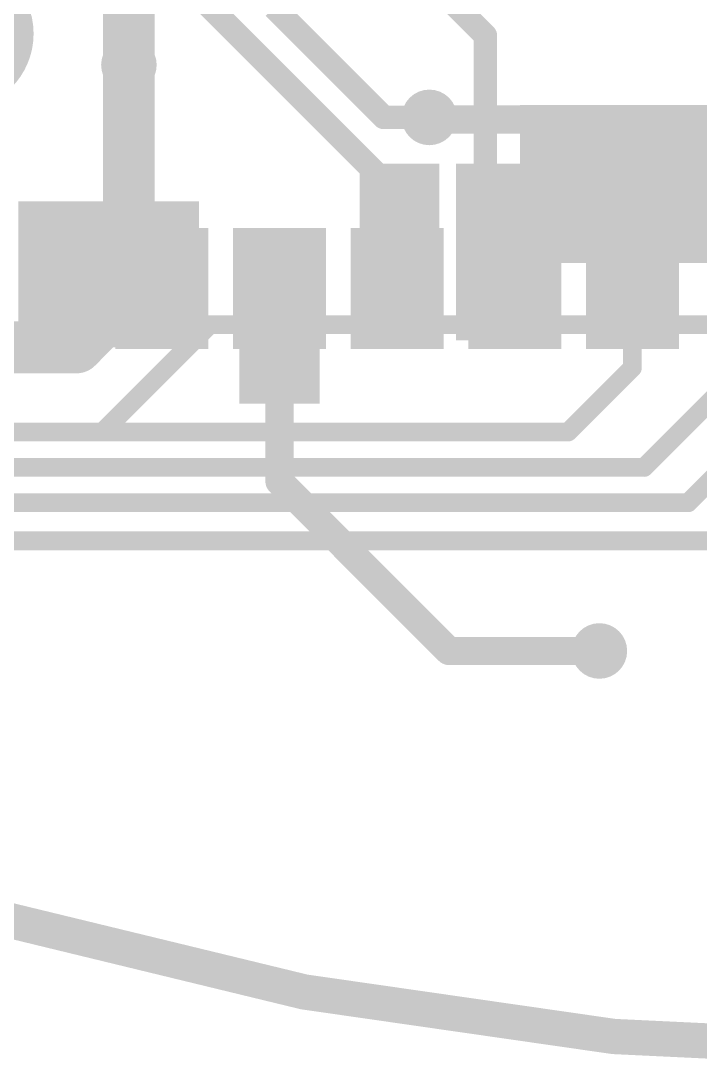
# Model space of a CAD drawing. Header units: millimetres. Extents: x -35.7 to 35.7, y -3.2 to 68.2.
# Drawn here: x -9.78 to -2.44, y -3.19 to 8.12 of the extents above; entities that cross this region are included whole.
import ezdxf

# ---------------------------------------------------------------- set-up
doc = ezdxf.new("R2010")
doc.units = ezdxf.units.MM
for name, color, linetype in [('BottomLayer', 5, 'Continuous'), ('BottomPaste', 16, 'Continuous'), ('BottomSolder', 6, 'Continuous'), ('Mechanical2', 216, 'Continuous'), ('PadHoleLayer', 156, 'Continuous'), ('TopLayer', 1, 'Continuous'), ('TopOverlay', 2, 'Continuous'), ('TopPaste', 8, 'Continuous'), ('TopSolder', 216, 'Continuous'), ('ViaHoleLayer', 16, 'Continuous')]:
    doc.layers.add(name, color=color, linetype=linetype)

# ---------------------------------------------------------------- blocks, each defined once
blk = doc.blocks.new('TACTILE_SWITCH_13MM_ACTUATOR_34')
at = {"layer": 'TopLayer'}
for points in [[(-5.25, 3), (-3.25, 3), (-3.25, 1.5), (-5.25, 1.5)], [(3.25, 3), (5.25, 3), (5.25, 1.5), (3.25, 1.5)], [(-5.25, -1.5), (-3.25, -1.5), (-3.25, -3), (-5.25, -3)], [(3.25, -1.5), (5.25, -1.5), (5.25, -3), (3.25, -3)]]:
    blk.add_hatch(color=1, dxfattribs=at).paths.add_polyline_path(points)
at = {"layer": 'TopPaste'}
for points in [[(-5.25, 3), (-3.25, 3), (-3.25, 1.5), (-5.25, 1.5)], [(3.25, 3), (5.25, 3), (5.25, 1.5), (3.25, 1.5)], [(-5.25, -1.5), (-3.25, -1.5), (-3.25, -3), (-5.25, -3)], [(3.25, -1.5), (5.25, -1.5), (5.25, -3), (3.25, -3)]]:
    blk.add_hatch(color=8, dxfattribs=at).paths.add_polyline_path(points)
at = {"layer": 'TopSolder'}
for points in [[(-5.352, 3.102), (-3.148, 3.102), (-3.148, 1.398), (-5.352, 1.398)], [(3.148, 3.102), (5.352, 3.102), (5.352, 1.398), (3.148, 1.398)], [(-5.352, -1.398), (-3.148, -1.398), (-3.148, -3.102), (-5.352, -3.102)], [(3.148, -1.398), (5.352, -1.398), (5.352, -3.102), (3.148, -3.102)]]:
    blk.add_hatch(color=216, dxfattribs=at).paths.add_polyline_path(points)
at = {"layer": 'TopOverlay', "const_width": 0.127}
for points in [[(2.388, 3.073), (-2.286, 3.073)], [(-3.15, 1.194), (-3.15, -1.194)], [(3.15, 1.194), (3.15, -1.194)], [(2.388, -3.073), (-2.286, -3.073)]]:
    blk.add_lwpolyline(points, dxfattribs=at)
at = {"layer": 'TopOverlay', "const_width": 0.0635}
for points in [[(-2.318, 3.073, 1), (-2.254, 3.073, 1)], [(2.356, 3.073, 1), (2.419, 3.073, 1)], [(-3.181, 1.194, 1), (-3.118, 1.194, 1)], [(3.118, 1.194, 1), (3.181, 1.194, 1)], [(-3.181, -1.194, 1), (-3.118, -1.194, 1)], [(3.118, -1.194, 1), (3.181, -1.194, 1)], [(-2.318, -3.073, 1), (-2.254, -3.073, 1)], [(2.356, -3.073, 1), (2.419, -3.073, 1)]]:
    blk.add_lwpolyline(points, format="xyb", close=True, dxfattribs=at)
blk = doc.blocks.new('M55_7012642R_B_133')
at = {"layer": 'BottomLayer'}
for points in [[(2.94, 2.2), (2.14, 2.2), (2.14, 3.3), (2.94, 3.3)], [(4.21, 2.2), (3.41, 2.2), (3.41, 3.3), (4.21, 3.3)], [(5.48, 2.2), (4.68, 2.2), (4.68, 3.3), (5.48, 3.3)], [(6.75, 2.2), (5.95, 2.2), (5.95, 3.3), (6.75, 3.3)], [(8.02, 2.2), (7.22, 2.2), (7.22, 3.3), (8.02, 3.3)]]:
    blk.add_hatch(color=5, dxfattribs=at).paths.add_polyline_path(points)
at = {"layer": 'BottomPaste'}
for points in [[(2.94, 2.2), (2.14, 2.2), (2.14, 3.3), (2.94, 3.3)], [(4.21, 2.2), (3.41, 2.2), (3.41, 3.3), (4.21, 3.3)], [(5.48, 2.2), (4.68, 2.2), (4.68, 3.3), (5.48, 3.3)], [(6.75, 2.2), (5.95, 2.2), (5.95, 3.3), (6.75, 3.3)], [(8.02, 2.2), (7.22, 2.2), (7.22, 3.3), (8.02, 3.3)]]:
    blk.add_hatch(color=16, dxfattribs=at).paths.add_polyline_path(points)
at = {"layer": 'BottomSolder'}
for points in [[(3.042, 2.098), (2.038, 2.098), (2.038, 3.402), (3.042, 3.402)], [(4.312, 2.098), (3.308, 2.098), (3.308, 3.402), (4.312, 3.402)], [(5.582, 2.098), (4.578, 2.098), (4.578, 3.402), (5.582, 3.402)], [(6.852, 2.098), (5.848, 2.098), (5.848, 3.402), (6.852, 3.402)], [(8.122, 2.098), (7.118, 2.098), (7.118, 3.402), (8.122, 3.402)]]:
    blk.add_hatch(color=6, dxfattribs=at).paths.add_polyline_path(points)
at = {"layer": 'PadHoleLayer'}
h = blk.add_hatch(color=156, dxfattribs=at)
edge = h.paths.add_edge_path()
edge.add_arc((9.83, 0), 0.825, 0, 360)

msp = doc.modelspace()

# ---------------------------------------------------------------- hatches: boundary and pattern name
at = {"layer": 'BottomLayer'}
h = msp.add_hatch(color=5, dxfattribs=at)
edge = h.paths.add_edge_path()
edge.add_arc((-8.611, 7.645), 0.3, 0, 360)
h = msp.add_hatch(color=5, dxfattribs=at)
edge = h.paths.add_edge_path()
edge.add_arc((-5.367, 7.079), 0.3, 0, 360)
for points in [[(-6.121, 4.674), (-5.258, 4.674), (-5.258, 6.579), (-6.121, 6.579)], [(-5.08, 4.674), (-4.013, 4.674), (-4.013, 6.579), (-5.08, 6.579)], [(-9.804, 4.597), (-7.855, 4.597), (-7.855, 6.172), (-9.804, 6.172)], [(-6.553, 5.816), (-7.417, 5.816), (-7.417, 3.988), (-6.553, 3.988)]]:
    msp.add_hatch(color=5, dxfattribs=at).paths.add_polyline_path(points)
h = msp.add_hatch(color=5, dxfattribs=at)
edge = h.paths.add_edge_path()
edge.add_arc((-5.715, 6.248), 0.3, 0, 360)
h = msp.add_hatch(color=5, dxfattribs=at)
edge = h.paths.add_edge_path()
edge.add_arc((-4.763, 6.248), 0.3, 0, 360)
h = msp.add_hatch(color=5, dxfattribs=at)
edge = h.paths.add_edge_path()
edge.add_arc((-9.398, 5.747), 0.3, 0, 360)
h = msp.add_hatch(color=5, dxfattribs=at)
edge = h.paths.add_edge_path()
edge.add_arc((-6.985, 4.262), 0.3, 0, 360)
h = msp.add_hatch(color=5, dxfattribs=at)
edge = h.paths.add_edge_path()
edge.add_arc((-3.531, 1.321), 0.3, 0, 360)
at = {"layer": 'BottomSolder'}
h = msp.add_hatch(color=6, dxfattribs=at)
edge = h.paths.add_edge_path()
edge.add_arc((-8.611, 7.645), 0.15, 0, 360)
h = msp.add_hatch(color=6, dxfattribs=at)
edge = h.paths.add_edge_path()
edge.add_arc((-5.367, 7.079), 0.15, 0, 360)
h = msp.add_hatch(color=6, dxfattribs=at)
edge = h.paths.add_edge_path()
edge.add_arc((-5.715, 6.248), 0.15, 0, 360)
h = msp.add_hatch(color=6, dxfattribs=at)
edge = h.paths.add_edge_path()
edge.add_arc((-4.763, 6.248), 0.15, 0, 360)
h = msp.add_hatch(color=6, dxfattribs=at)
edge = h.paths.add_edge_path()
edge.add_arc((-9.398, 5.747), 0.15, 0, 360)
h = msp.add_hatch(color=6, dxfattribs=at)
edge = h.paths.add_edge_path()
edge.add_arc((-6.985, 4.262), 0.15, 0, 360)
h = msp.add_hatch(color=6, dxfattribs=at)
edge = h.paths.add_edge_path()
edge.add_arc((-3.531, 1.321), 0.15, 0, 360)
at = {"layer": 'TopLayer'}
h = msp.add_hatch(color=1, dxfattribs=at)
edge = h.paths.add_edge_path()
edge.add_arc((-8.611, 7.645), 0.3, 0, 360)
h = msp.add_hatch(color=1, dxfattribs=at)
edge = h.paths.add_edge_path()
edge.add_arc((-5.367, 7.079), 0.3, 0, 360)
h = msp.add_hatch(color=1, dxfattribs=at)
edge = h.paths.add_edge_path()
edge.add_arc((-5.715, 6.248), 0.3, 0, 360)
h = msp.add_hatch(color=1, dxfattribs=at)
edge = h.paths.add_edge_path()
edge.add_arc((-4.763, 6.248), 0.3, 0, 360)
h = msp.add_hatch(color=1, dxfattribs=at)
edge = h.paths.add_edge_path()
edge.add_arc((-9.398, 5.747), 0.3, 0, 360)
h = msp.add_hatch(color=1, dxfattribs=at)
edge = h.paths.add_edge_path()
edge.add_arc((-6.985, 4.262), 0.3, 0, 360)
h = msp.add_hatch(color=1, dxfattribs=at)
edge = h.paths.add_edge_path()
edge.add_arc((-3.531, 1.321), 0.3, 0, 360)
at = {"layer": 'TopSolder'}
h = msp.add_hatch(color=216, dxfattribs=at)
edge = h.paths.add_edge_path()
edge.add_arc((-8.611, 7.645), 0.15, 0, 360)
h = msp.add_hatch(color=216, dxfattribs=at)
edge = h.paths.add_edge_path()
edge.add_arc((-5.367, 7.079), 0.15, 0, 360)
h = msp.add_hatch(color=216, dxfattribs=at)
edge = h.paths.add_edge_path()
edge.add_arc((-5.715, 6.248), 0.15, 0, 360)
h = msp.add_hatch(color=216, dxfattribs=at)
edge = h.paths.add_edge_path()
edge.add_arc((-4.763, 6.248), 0.15, 0, 360)
h = msp.add_hatch(color=216, dxfattribs=at)
edge = h.paths.add_edge_path()
edge.add_arc((-9.398, 5.747), 0.15, 0, 360)
h = msp.add_hatch(color=216, dxfattribs=at)
edge = h.paths.add_edge_path()
edge.add_arc((-6.985, 4.262), 0.15, 0, 360)
h = msp.add_hatch(color=216, dxfattribs=at)
edge = h.paths.add_edge_path()
edge.add_arc((-3.531, 1.321), 0.15, 0, 360)
at = {"layer": 'ViaHoleLayer'}
h = msp.add_hatch(color=16, dxfattribs=at)
edge = h.paths.add_edge_path()
edge.add_arc((-8.611, 7.645), 0.15, 0, 360)
h = msp.add_hatch(color=16, dxfattribs=at)
edge = h.paths.add_edge_path()
edge.add_arc((-5.367, 7.079), 0.15, 0, 360)
h = msp.add_hatch(color=16, dxfattribs=at)
edge = h.paths.add_edge_path()
edge.add_arc((-5.715, 6.248), 0.15, 0, 360)
h = msp.add_hatch(color=16, dxfattribs=at)
edge = h.paths.add_edge_path()
edge.add_arc((-4.763, 6.248), 0.15, 0, 360)
h = msp.add_hatch(color=16, dxfattribs=at)
edge = h.paths.add_edge_path()
edge.add_arc((-9.398, 5.747), 0.15, 0, 360)
h = msp.add_hatch(color=16, dxfattribs=at)
edge = h.paths.add_edge_path()
edge.add_arc((-6.985, 4.262), 0.15, 0, 360)
h = msp.add_hatch(color=16, dxfattribs=at)
edge = h.paths.add_edge_path()
edge.add_arc((-3.531, 1.321), 0.15, 0, 360)

# ---------------------------------------------------------------- linework, layer by layer
at = {"layer": 'BottomLayer'}
for points, const_width in [([(-8.611, 7.645), (-8.611, 8.814)], 0.559), ([(-5.367, 7.079), (-5.345, 7.056)], 0.305), ([(-5.345, 7.056), (6.271, 7.056)], 0.305), ([(-5.715, 6.248), (-5.715, 6.274)], 0.254), ([(-5.715, 5.232), (-5.715, 6.248)], 0.254), ([(-9.398, 5.747), (-9.052, 5.401)], 0.762), ([(-9.052, 5.401), (-8.274, 5.401)], 0.762), ([(-8.274, 5.401), (-8.255, 5.382)], 0.762), ([(-8.255, 5.232), (-8.255, 5.382)], 0.762), ([(-6.985, 4.262), (-6.985, 5.232)], 0.254), ([(-3.175, 4.377), (-3.175, 5.232)], 0.203), ([(-3.048, 3.302), (-1.9, 4.45)], 0.203), ([(-3.869, 3.683), (-3.175, 4.377)], 0.203), ([(-2.572, 2.921), (-1.563, 3.93)], 0.203), ([(-16.199, 3.683), (-3.869, 3.683)], 0.203), ([(-16.961, 3.302), (-3.048, 3.302)], 0.203), ([(-17.399, 2.921), (-2.572, 2.921)], 0.203), ([(-17.487, 2.51), (-2.316, 2.51)], 0.203)]:
    msp.add_lwpolyline(points, dxfattribs=dict(at, const_width=const_width))
for points, const_width in [([(-8.75, 7.645, 1), (-8.471, 7.645, 1)], 0.279), ([(-5.444, 7.079, 1), (-5.291, 7.079, 1)], 0.152), ([(-5.421, 7.056, 1), (-5.269, 7.056, 1)], 0.152), ([(-5.421, 7.056, 1), (-5.269, 7.056, 1)], 0.152), ([(-5.779, 6.274, 1), (-5.652, 6.274, 1)], 0.127), ([(-5.779, 6.248, 1), (-5.652, 6.248, 1)], 0.127), ([(-5.779, 6.248, 1), (-5.652, 6.248, 1)], 0.127), ([(-9.588, 5.747, 1), (-9.207, 5.747, 1)], 0.381), ([(-9.243, 5.401, 1), (-8.862, 5.401, 1)], 0.381), ([(-9.243, 5.401, 1), (-8.862, 5.401, 1)], 0.381), ([(-8.465, 5.401, 1), (-8.084, 5.401, 1)], 0.381), ([(-8.465, 5.401, 1), (-8.084, 5.401, 1)], 0.381), ([(-8.445, 5.382, 1), (-8.064, 5.382, 1)], 0.381), ([(-8.445, 5.382, 1), (-8.064, 5.382, 1)], 0.381), ([(-8.445, 5.232, 1), (-8.064, 5.232, 1)], 0.381), ([(-7.049, 5.232, 1), (-6.921, 5.232, 1)], 0.127), ([(-5.779, 5.232, 1), (-5.652, 5.232, 1)], 0.127), ([(-3.226, 5.232, 1), (-3.124, 5.232, 1)], 0.102), ([(-3.226, 4.377, 1), (-3.124, 4.377, 1)], 0.102), ([(-3.226, 4.377, 1), (-3.124, 4.377, 1)], 0.102), ([(-7.049, 4.262, 1), (-6.921, 4.262, 1)], 0.127), ([(-3.92, 3.683, 1), (-3.819, 3.683, 1)], 0.102), ([(-3.92, 3.683, 1), (-3.819, 3.683, 1)], 0.102), ([(-3.099, 3.302, 1), (-2.997, 3.302, 1)], 0.102), ([(-3.099, 3.302, 1), (-2.997, 3.302, 1)], 0.102), ([(-2.623, 2.921, 1), (-2.521, 2.921, 1)], 0.102), ([(-2.623, 2.921, 1), (-2.521, 2.921, 1)], 0.102)]:
    msp.add_lwpolyline(points, format="xyb", close=True, dxfattribs=dict(at, const_width=const_width))
at = {"layer": 'Mechanical2', "const_width": 0.381}
msp.add_lwpolyline([(0, -3, -0.267949), (-30.744, 14.75)], format="xyb", dxfattribs=at)
at = {"layer": 'TopLayer'}
for points, const_width in [([(-6.934, 10.135), (-4.763, 7.963)], 0.254), ([(-9.068, 9.601), (-5.715, 6.248)], 0.254), ([(-7.044, 8.264), (-5.859, 7.079)], 0.254), ([(-4.763, 6.248), (-4.763, 7.963)], 0.254), ([(-8.611, 5.162), (-8.611, 7.645)], 0.559), ([(-5.859, 7.079), (-5.367, 7.079)], 0.254), ([(-9.175, 4.597), (-8.611, 5.162)], 0.559), ([(-13.691, 4.597), (-9.175, 4.597)], 0.559), ([(-8.896, 3.683), (-7.738, 4.842)], 0.203), ([(-7.738, 4.842), (3.978, 4.842)], 0.203), ([(-6.985, 4.232), (-6.985, 4.262)], 0.305), ([(-6.985, 4.17), (-6.985, 4.232)], 0.305), ([(-6.985, 3.15), (-6.985, 4.17)], 0.305), ([(-19.228, 3.683), (-8.896, 3.683)], 0.203), ([(-6.985, 3.15), (-5.156, 1.321)], 0.305), ([(-5.156, 1.321), (-3.531, 1.321)], 0.305)]:
    msp.add_lwpolyline(points, dxfattribs=dict(at, const_width=const_width))
for points, const_width in [([(-4.826, 7.963, 1), (-4.699, 7.963, 1)], 0.127), ([(-4.826, 7.963, 1), (-4.699, 7.963, 1)], 0.127), ([(-8.75, 7.645, 1), (-8.471, 7.645, 1)], 0.279), ([(-5.923, 7.079, 1), (-5.796, 7.079, 1)], 0.127), ([(-5.923, 7.079, 1), (-5.796, 7.079, 1)], 0.127), ([(-5.431, 7.079, 1), (-5.304, 7.079, 1)], 0.127), ([(-5.779, 6.248, 1), (-5.652, 6.248, 1)], 0.127), ([(-4.826, 6.248, 1), (-4.699, 6.248, 1)], 0.127), ([(-8.75, 5.162, 1), (-8.471, 5.162, 1)], 0.279), ([(-8.75, 5.162, 1), (-8.471, 5.162, 1)], 0.279), ([(-9.315, 4.597, 1), (-9.035, 4.597, 1)], 0.279), ([(-9.315, 4.597, 1), (-9.035, 4.597, 1)], 0.279), ([(-7.788, 4.842, 1), (-7.687, 4.842, 1)], 0.102), ([(-7.788, 4.842, 1), (-7.687, 4.842, 1)], 0.102), ([(-7.061, 4.262, 1), (-6.909, 4.262, 1)], 0.152), ([(-7.061, 4.232, 1), (-6.909, 4.232, 1)], 0.152), ([(-7.061, 4.232, 1), (-6.909, 4.232, 1)], 0.152), ([(-7.061, 4.17, 1), (-6.909, 4.17, 1)], 0.152), ([(-7.061, 4.17, 1), (-6.909, 4.17, 1)], 0.152), ([(-8.947, 3.683, 1), (-8.846, 3.683, 1)], 0.102), ([(-8.947, 3.683, 1), (-8.846, 3.683, 1)], 0.102), ([(-7.061, 3.15, 1), (-6.909, 3.15, 1)], 0.152), ([(-7.061, 3.15, 1), (-6.909, 3.15, 1)], 0.152), ([(-5.232, 1.321, 1), (-5.08, 1.321, 1)], 0.152), ([(-5.232, 1.321, 1), (-5.08, 1.321, 1)], 0.152), ([(-3.607, 1.321, 1), (-3.454, 1.321, 1)], 0.152)]:
    msp.add_lwpolyline(points, format="xyb", close=True, dxfattribs=dict(at, const_width=const_width))

# ---------------------------------------------------------------- block references
at = {"rotation": 180}
for name, p in [('M55_7012642R_B_133', (-0.635, 7.982)), ('TACTILE_SWITCH_13MM_ACTUATOR_34', (0.965, 8.611))]:
    msp.add_blockref(name, p, dxfattribs=at)

doc.saveas('drawing.dxf')
